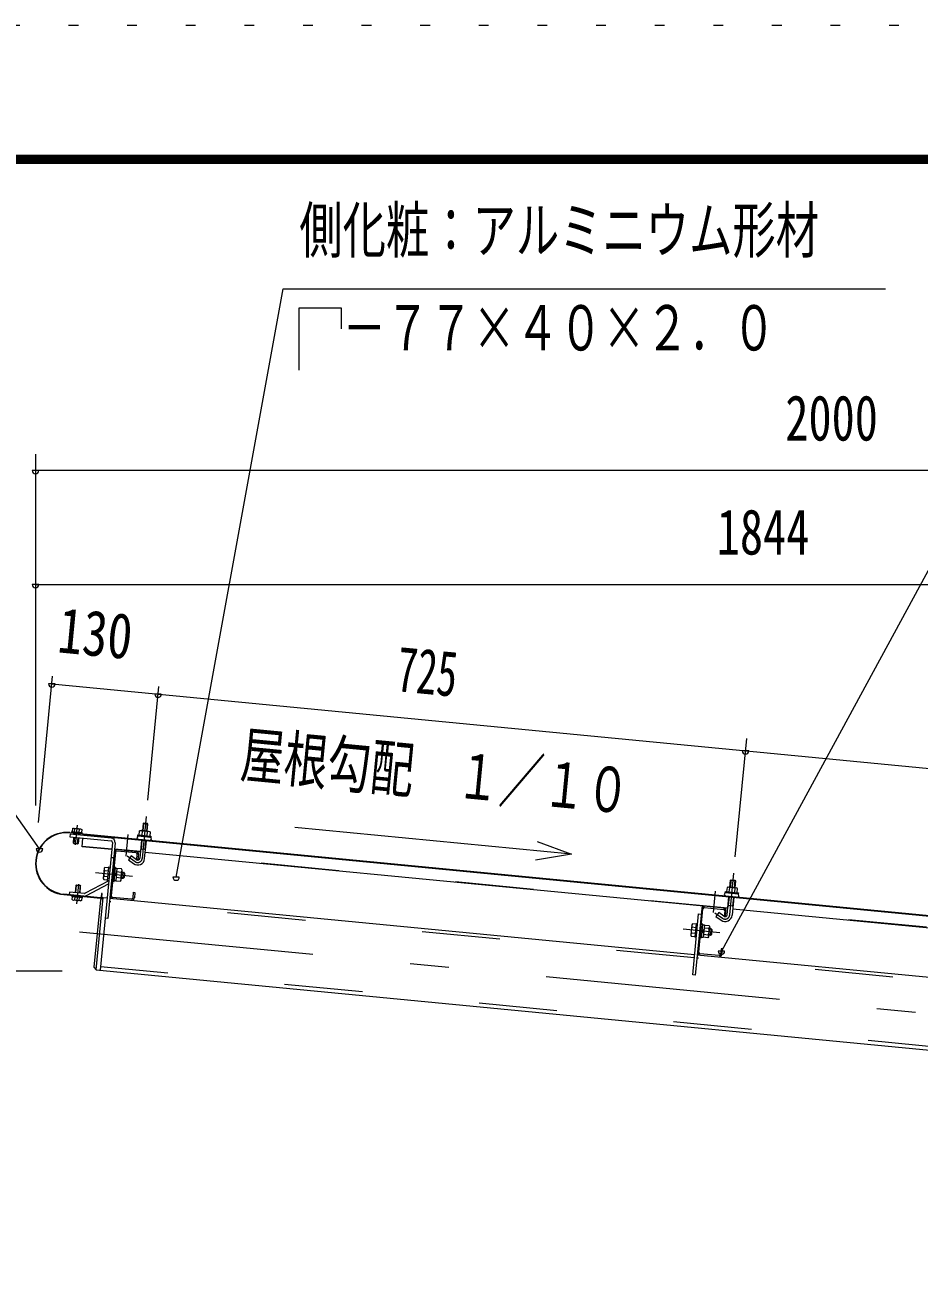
# Model space of a CAD drawing. Units: millimetres, scale not verified. Extents: x -25853 to 25864, y -10500 to 10500.
# Drawn here: x 16010 to 18756, y 6662 to 10500 of the extents above; entities that cross this region are included whole.
import ezdxf
from ezdxf.enums import TextEntityAlignment as Align

# ---------------------------------------------------------------- set-up
doc = ezdxf.new("R2010")
doc.units = ezdxf.units.MM
doc.header["$LTSCALE"] = 60
for name, pattern in [('USER2', [10, 4, -6]), ('USER3', [24, 12, -5, 2, -5]), ('USER4', [3, 0.5, -2.5])]:
    doc.linetypes.add(name, pattern=pattern)
for name, color, linetype, lineweight in [('0-6_2-02BOLD', 7, 'Continuous', 18), ('0-7_2-12HIDDEN', 3, 'USER2', 18), ('0-8_2-22CENTER', 3, 'USER3', 18), ('0-9_2-42THIN', 4, 'Continuous', 18), ('0-A_2-52DIM', 3, 'Continuous', 18), ('0-C_F-F1PAPER', 5, 'Continuous', 18), ('0-D_F-E_J_ADD', 5, 'USER4', 18)]:
    doc.layers.add(name, color=color, linetype=linetype, lineweight=lineweight)
doc.styles.add('ＭＳ ゴシック', font='')
doc.styles.get('ＭＳ ゴシック').set_extended_font_data('MS Gothic')

msp = doc.modelspace()

# ---------------------------------------------------------------- linework, layer by layer
at = {"layer": '0-6_2-02BOLD'}
for p, q in [((16155.9, 8032.84), (16155.07, 8024.14)), ((16162.25, 8023.45), (16163.09, 8032.15)), ((16176.62, 8022.08), (16177.45, 8030.78)), ((16369.97, 8025.11), (16368.75, 8012.36)), ((16372.82, 8048.23), (16387.75, 8046.8)), ((16384.9, 8010.81), (16386.13, 8023.56)), ((20070.89, 7641.83), (16147.28, 8019.63)), ((16158.65, 7988.64), (16173.58, 7987.21)), ((16161.12, 8014.65), (16161.47, 8018.26)), ((16176.4, 8016.82), (16176.06, 8013.21)), ((16188.49, 8012.01), (16188.85, 8015.62)), ((16188.72, 8014.38), (20070.77, 7640.58)), ((16278.83, 7990.26), (16241.1, 7598.44)), ((16278.82, 7990.25), (16267.77, 7875.47)), ((16367.9, 7997.13), (16362.61, 7942.23)), ((16377.54, 7940.79), (16382.83, 7995.69)), ((16274.43, 7944.59), (16282.39, 7943.83)), ((16288.01, 7960.37), (16275.16, 7826.98)), ((16364.42, 7961.05), (16284.79, 7968.71)), ((16351.1, 7958.31), (16292.37, 7963.97)), ((16358.68, 7953.56), (16357.05, 7936.64)), ((16380.24, 7968.85), (16365.31, 7970.29)), ((18168.58, 7787.32), (16379.35, 7959.61)), ((16265.42, 7871.94), (16195.34, 7834.38)), ((16264.65, 7884.74), (16252.7, 7885.9)), ((16254.5, 7904.57), (16266.45, 7903.42)), ((16284.98, 7887.19), (16290.44, 7891.69)), ((16290.92, 7896.66), (16285.46, 7892.17)), ((16303.98, 7880.96), (16289.54, 7882.35)), ((16291.34, 7901.02), (16305.78, 7899.64)), ((16310.63, 7879.7), (16312.54, 7899.6)), ((16129.05, 7830.25), (16241.53, 7819.43)), ((16241.65, 7820.67), (16129.17, 7831.5)), ((16199.12, 7827.32), (16266.63, 7863.51)), ((18172.9, 7838.64), (18174.13, 7851.39)), ((18190.29, 7849.83), (18189.06, 7837.08)), ((16163.04, 7822.95), (16162.22, 7814.26)), ((16176.58, 7812.89), (16177.41, 7821.58)), ((16270.41, 7819.4), (18066.61, 7646.45)), ((16278.76, 7822.62), (16337.49, 7816.96)), ((18096.53, 7790.24), (18155.25, 7784.58)), ((18166.77, 7768.5), (18172.05, 7823.4)), ((18184.4, 7795.13), (18169.47, 7796.57)), ((18186.98, 7821.97), (18181.7, 7767.06)), ((18078.59, 7770.87), (18086.55, 7770.1)), ((18079.32, 7653.26), (18092.16, 7786.64)), ((19972.73, 7613.6), (18183.51, 7785.89)), ((18058.66, 7730.85), (18070.61, 7729.7)), ((18089.14, 7713.46), (18094.6, 7717.96)), ((18095.07, 7722.94), (18089.62, 7718.44)), ((18109.93, 7725.91), (18095.49, 7727.3)), ((18096.39, 7736.64), (18110.84, 7735.25)), ((18116.7, 7725.88), (18114.78, 7705.98)), ((18068.81, 7711.02), (18056.86, 7712.17)), ((18087.58, 7697.29), (18083.59, 7697.67)), ((18092.72, 7698.56), (18087.74, 7699.04)), ((18093.69, 7708.62), (18108.14, 7707.24)), ((18074.57, 7645.68), (19870.76, 7472.73)), ((18141.64, 7643.24), (18082.92, 7648.89))]:
    msp.add_line(p, q, dxfattribs=at)
for points in [[(16147.4, 8020.87), (16263.62, 8009.68), (16263.5, 8008.44)], [(16155.9, 8032.84), (16158.19, 8033.89), (16182.58, 8031.56), (16184.64, 8030.1), (16183.81, 8021.4)], [(16360.66, 8013.15), (16361.89, 8025.89), (16364.18, 8026.93), (16392.17, 8024.23), (16394.21, 8022.78), (16392.99, 8010.03)], [(16385.64, 8024.86), (16387.75, 8046.8), (16386.62, 8048.16), (16374.18, 8049.36), (16372.82, 8048.23), (16370.71, 8026.31)], [(16275.1, 8003.67), (16148.68, 8015.84), (16147.91, 8007.88), (16274.33, 7995.71)], [(16175.3, 8005.24), (16173.58, 7987.21), (16170.86, 7984.96), (16160.9, 7985.92), (16158.65, 7988.64), (16160.36, 8006.68)], [(16276.72, 7968.36), (16185.14, 7977.17), (16187.73, 8004.05)], [(16286.79, 7989.49), (16264.42, 7757.19), (16256.46, 7757.96)], [(16352.27, 7937.51), (16336.4, 7948.83), (16327.69, 7936.62), (16343.56, 7925.3)], [(16357.05, 7936.64), (16353.07, 7937.02), (16354.7, 7953.94)], [(16267.35, 7912.76), (16255.4, 7913.92), (16253.38, 7911.08), (16250.36, 7879.73), (16251.8, 7876.56), (16263.75, 7875.41)], [(16267.49, 7872.55), (16263.52, 7872.93), (16267.59, 7915.24), (16271.57, 7914.86)], [(16279.44, 7871.4), (16283.42, 7871.02), (16287.5, 7913.32), (16283.52, 7913.7)], [(16287.33, 7911.58), (16292.31, 7911.1), (16288.57, 7872.28), (16283.59, 7872.75)], [(16288.64, 7873.01), (16303.08, 7871.62), (16305.1, 7874.45), (16308.12, 7905.81), (16306.68, 7908.97), (16292.24, 7910.36)], [(16307.57, 7900.08), (16312.54, 7899.6), (16315.92, 7895.51), (16314.72, 7883.07), (16310.63, 7879.7), (16305.66, 7880.18)], [(18174.86, 7852.58), (18176.97, 7874.51), (18191.91, 7873.08), (18189.79, 7851.14)], [(18176.97, 7874.51), (18178.34, 7875.64), (18190.78, 7874.44), (18191.91, 7873.08)], [(16192.5, 7833.81), (16146.65, 7838.22), (16145.88, 7830.25), (16191.73, 7825.84)], [(16178.99, 7835.11), (16181.01, 7856.4), (16166.09, 7857.82), (16164.05, 7836.55)], [(16166.09, 7857.82), (16168.81, 7860.07), (16178.76, 7859.12), (16181.01, 7856.4)], [(16245.62, 7822.8), (16246.7, 7834), (16245.46, 7834.11), (16244.38, 7822.91)], [(16341.86, 7820.56), (16343.48, 7837.48), (16347.47, 7837.1), (16345.84, 7820.18)], [(18197.14, 7836.31), (18198.37, 7849.06), (18196.32, 7850.52), (18168.33, 7853.21), (18166.04, 7852.17), (18164.82, 7839.42)], [(16184.6, 7820.9), (16183.77, 7812.2), (16181.46, 7811.15), (16157.08, 7813.48), (16155.03, 7814.94), (16155.85, 7823.64)], [(16250.01, 7821.37), (16241.83, 7814.62), (16221.91, 7607.82), (16228.66, 7599.64), (20031.57, 7233.46)], [(16228.66, 7599.64), (16250.01, 7821.37), (16262.45, 7820.17)], [(18088.18, 7787.02), (18068.58, 7583.47), (18060.62, 7584.23), (18078.59, 7770.87)], [(18156.43, 7763.79), (18140.55, 7775.11), (18131.84, 7762.9), (18147.72, 7751.58)], [(18158.85, 7780.22), (18157.22, 7763.3), (18161.21, 7762.91), (18162.84, 7779.83)], [(18071.51, 7739.04), (18059.55, 7740.19), (18057.53, 7737.36), (18054.51, 7706), (18055.95, 7702.84), (18067.91, 7701.68)], [(18071.65, 7698.82), (18067.67, 7699.21), (18071.74, 7741.51), (18075.73, 7741.13)], [(18087.58, 7697.29), (18091.66, 7739.59), (18087.67, 7739.98)], [(18091.48, 7737.85), (18096.46, 7737.37), (18092.72, 7698.56)], [(18110.84, 7735.25), (18112.28, 7732.08), (18109.26, 7700.73), (18107.24, 7697.89), (18092.8, 7699.29)], [(18109.81, 7706.45), (18114.78, 7705.98), (18118.88, 7709.35), (18120.08, 7721.79), (18116.7, 7725.88), (18111.73, 7726.36)], [(18149.99, 7646.45), (18151.62, 7663.37), (18147.63, 7663.75), (18146.01, 7646.84)]]:
    msp.add_lwpolyline(points, dxfattribs=at)
for points in [[(16185, 8021.29), (16184.61, 8017.3), (16153.5, 8020.27), (16153.88, 8024.25)], [(16356.53, 8009.53), (16356.92, 8013.5), (16396.73, 8009.67), (16396.35, 8005.69)], [(18161.07, 7839.78), (18200.89, 7835.94), (18200.5, 7831.96), (18160.69, 7835.8)], [(16186.16, 7824.77), (16185.78, 7820.79), (16154.67, 7823.75), (16155.05, 7827.73)]]:
    msp.add_lwpolyline(points, close=True, dxfattribs=at)
for centre, radius, start, end in [((16138.23, 7925.56), 95.75, 84.49997, 264.49997), ((16159.06, 8027.98), 5.79, 46.00594, 84.55217), ((16168.37, 8011.54), 21.27, 64.72084, 104.38129), ((16180.61, 8025.93), 5.79, 84.55217, 123.0836), ((16365.36, 8019.6), 7.19, 50.11574, 110.11574), ((16375.59, 7998.84), 26.87, 66.91203, 102.08795), ((16389.61, 8017.26), 7.19, 58.88425, 118.88425), ((16138.23, 7925.56), 94.5, 84.49997, 264.49997), ((16273.85, 7990.73), 5, 354.49998, 84.49997), ((16273.85, 7990.73), 13, 354.49998, 84.49997), ((16358.54, 8004.31), 5, 84.4998, 264.4998), ((16393.38, 8000.95), 5, 264.50061, 84.50061), ((16291.99, 7959.98), 8, 84.4973, 174.4973), ((16291.99, 7959.98), 4, 84.4973, 174.4973), ((16350.72, 7954.32), 4, 354.5092, 84.50122), ((16350.72, 7954.32), 8, 354.50143, 84.50122), ((16260.37, 7908.72), 7.19, 174.49905, 215.22588), ((16356.08, 7942.85), 21.56, 234.5, 354.5), ((16356.08, 7942.85), 6.57, 234.5, 354.5), ((16257.68, 7880.7), 7.19, 133.77223, 174.49905), ((16277.89, 7892.9), 26.15, 153.47365, 195.52446), ((16263.29, 7875.9), 4.5, 298.20261, 313.75566), ((16298.11, 7876.81), 7.19, 354.49905, 35.22588), ((16280.59, 7892.64), 26.15, 333.47365, 15.52446), ((16300.81, 7904.83), 7.19, 313.77223, 354.49905), ((16192.98, 7838.78), 5, 264.49997, 298.18448), ((18162.7, 7830.59), 5, 84.4998, 264.4998), ((18169.51, 7845.87), 7.19, 50.11574, 110.11574), ((18179.75, 7825.12), 26.87, 66.91203, 102.08795), ((18193.76, 7843.54), 7.19, 58.88425, 118.88425), ((18197.54, 7827.23), 5, 264.50061, 84.50061), ((16159.06, 7819.11), 5.79, 264.55217, 303.0836), ((16171.3, 7833.5), 21.27, 244.72084, 284.38129), ((16180.6, 7817.05), 5.79, 226.00594, 264.55217), ((16192.98, 7838.78), 13, 264.49997, 298.1879), ((16241.89, 7823.15), 3.75, 264.49997, 354.49997), ((16241.89, 7823.15), 2.5, 264.49997, 354.49997), ((16279.14, 7826.6), 8, 174.4973, 264.48845), ((16279.14, 7826.6), 4, 174.4973, 264.48845), ((16337.87, 7820.94), 8, 264.49953, 354.50208), ((16337.87, 7820.94), 4, 264.49953, 354.5092), ((18096.14, 7786.26), 8, 84.4973, 174.4973), ((18096.14, 7786.26), 4, 84.4973, 174.4973), ((18160.23, 7769.13), 21.56, 234.5, 354.5), ((18154.87, 7780.6), 4, 354.5092, 84.50122), ((18154.87, 7780.6), 8, 354.50143, 84.50122), ((18160.23, 7769.13), 6.57, 234.5, 354.5), ((18082.05, 7719.17), 26.15, 153.47365, 195.52446), ((18064.53, 7735), 7.19, 174.49905, 215.22588), ((18084.74, 7718.91), 26.15, 333.47365, 15.52446), ((18104.96, 7731.11), 7.19, 313.77223, 354.49905), ((18061.83, 7706.98), 7.19, 133.77223, 174.49905), ((18102.27, 7703.08), 7.19, 354.49905, 35.22588), ((18083.3, 7652.87), 8, 174.4973, 264.48845), ((18083.3, 7652.87), 4, 174.4973, 264.48845), ((18142.03, 7647.22), 8, 264.49953, 354.50208), ((18142.03, 7647.22), 4, 264.49953, 354.5092)]:
    msp.add_arc(centre, radius, start, end, dxfattribs=at)
at = {"layer": '0-7_2-12HIDDEN'}
for p, q in [((16276.83, 7969.6), (16185.26, 7978.42)), ((16364.54, 7962.29), (16284.91, 7969.95)), ((18168.69, 7788.57), (16379.47, 7960.85)), ((18065.6, 7636), (16269.4, 7808.95)), ((19972.85, 7614.85), (18183.63, 7787.13)), ((20032.57, 7243.91), (16242.11, 7608.89)), ((19869.75, 7462.27), (18073.56, 7635.23))]:
    msp.add_line(p, q, dxfattribs=at)
at = {"layer": '0-8_2-22CENTER'}
for p, q in [((16382.48, 8070.31), (16370.08, 7941.51)), ((16165.58, 7982.7), (16171.41, 8043.16)), ((16320.54, 7948.69), (16326.91, 8014.89)), ((16347.92, 7931.41), (16324, 7948.46)), ((16226.98, 7897.8), (16340.2, 7886.89)), ((18174.23, 7767.78), (18186.63, 7896.58)), ((16174.08, 7862.33), (16168.26, 7801.88)), ((18124.69, 7774.97), (18131.06, 7841.16)), ((18128.16, 7774.74), (18152.07, 7757.68)), ((16177.12, 7716.49), (20042.24, 7344.33)), ((18144.36, 7713.17), (18031.14, 7724.08))]:
    msp.add_line(p, q, dxfattribs=at)
for centre in [(16356.08, 7942.85), (18160.23, 7769.13)]:
    msp.add_arc(centre, 14.06, 234.5, 354.5, dxfattribs=at)
at = {"layer": '0-9_2-42THIN'}
for p, q in [((16374.18, 8049.36), (16371.95, 8026.19)), ((16384.4, 8024.98), (16386.63, 8048.16)), ((16162.36, 8006.49), (16160.45, 7986.46)), ((16163.47, 8018.07), (16163.12, 8014.45)), ((16171.4, 7985.41), (16173.31, 8005.43)), ((16174.07, 8013.4), (16174.42, 8017.01)), ((16369.14, 7997.01), (16366.56, 7970.17)), ((16366.56, 7970.17), (16364.87, 7965.64)), ((16305.9, 7882.67), (16313.36, 7881.95)), ((16314.8, 7896.88), (16307.33, 7897.6)), ((18178.34, 7875.64), (18176.11, 7852.46)), ((18188.55, 7851.26), (18190.78, 7874.44)), ((16166.05, 7836.35), (16168.26, 7859.63)), ((16179.21, 7858.58), (16176.99, 7835.3)), ((18118.95, 7723.15), (18111.49, 7723.87)), ((18110.05, 7708.94), (18117.51, 7708.22))]:
    msp.add_line(p, q, dxfattribs=at)
for points in [[(16379.8, 7964.2), (16379, 7968.97), (16381.58, 7995.81)], [(18169.02, 7791.92), (18170.71, 7796.44), (18173.3, 7823.28)], [(18185.74, 7822.09), (18183.15, 7795.25), (18183.95, 7790.48)]]:
    msp.add_lwpolyline(points, dxfattribs=at)
at = {"layer": '0-A_2-52DIM'}
for p, q in [((19252.54, 9689.93), (18148.67, 7656.37)), ((16042.55, 9182.47), (16042.55, 8103.74)), ((16052.55, 9132.46), (16032.55, 9132.46)), ((21042.54, 9132.46), (16042.55, 9132.46)), ((16052.55, 8782.47), (16032.55, 8782.47)), ((16042.55, 8782.47), (21042.54, 8782.47)), ((16051.7, 8051.99), (16094.92, 8500.9)), ((16102.63, 8477.09), (16082.63, 8477.09)), ((16092.63, 8477.09), (20026.93, 8098.25)), ((16387.27, 8120.08), (16420.91, 8469.51)), ((16428.62, 8445.7), (16408.62, 8445.7)), ((18191.42, 7946.36), (18226.37, 8309.3)), ((18232.78, 8271.97), (18212.78, 8271.97)), ((17688.29, 7954.21), (16838.71, 8036.01)), ((16064.5, 7970.46), (16044.5, 7970.46)), ((16484, 7884.25), (16464, 7884.25)), ((18158.67, 7656.37), (18138.67, 7656.37)), ((16124.17, 7594.92), (14565.05, 7594.92))]:
    msp.add_line(p, q, dxfattribs=at)
for points in [[(16474, 7884.25), (16802.55, 9689.93), (18652.55, 9689.93)], [(16852.55, 9439.93), (16852.55, 9631.37), (16981.33, 9631.37), (16981.33, 9566.98)], [(16054.5, 7970.46), (15402.54, 8894.93), (12802.55, 8894.93)], [(17582.92, 7993.61), (17688.29, 7954.21), (17577.33, 7935.64)]]:
    msp.add_lwpolyline(points, dxfattribs=at)
for centre in [(16042.55, 9132.46), (16042.55, 8782.47), (16092.63, 8477.09), (16418.62, 8445.7), (18222.78, 8271.97), (16054.5, 7970.46), (16474, 7884.25), (18148.67, 7656.37)]:
    msp.add_arc(centre, 10, 180, 0, dxfattribs=at)
at = {"layer": '0-C_F-F1PAPER'}
for points in [[(25363.96, -10000), (-3336.04, -10000), (-3336.04, 10100), (25363.96, 10100)], [(25361.45, -9997.5), (25361.45, 10097.5), (-3333.54, 10097.5), (-3333.54, -9997.5)], [(25358.96, -9995), (25358.96, 10095), (-3331.04, 10095), (-3331.04, -9995)], [(25356.46, -9992.5), (-3328.54, -9992.5), (-3328.54, 10092.5), (25356.46, 10092.5)], [(25353.96, -9990), (25353.96, 10090), (-3326.04, 10090), (-3326.04, -9990)], [(25351.46, -9987.5), (-3323.54, -9987.5), (-3323.54, 10087.5), (25351.46, 10087.5)], [(25348.95, -9985), (25348.95, 10085), (-3321.04, 10085), (-3321.04, -9985)], [(25346.46, -9982.5), (-3318.54, -9982.5), (-3318.54, 10082.5), (25346.46, 10082.5)], [(25343.96, -9980), (-3316.04, -9980), (-3316.04, 10080), (25343.96, 10080)], [(25341.46, -9977.5), (-3313.54, -9977.5), (-3313.54, 10077.5), (25341.46, 10077.5)], [(25338.96, -9975), (25338.96, 10075), (-3311.04, 10075), (-3311.04, -9975)]]:
    msp.add_lwpolyline(points, close=True, dxfattribs=at)
at = {"layer": '0-D_F-E_J_ADD'}
msp.add_lwpolyline([(25863.96, -10500), (-3836.04, -10500), (-3836.04, 10500), (25863.96, 10500)], close=True, dxfattribs=at)

# ---------------------------------------------------------------- texts
at = {"layer": '0-A_2-52DIM', "color": 7, "style": 'ＭＳ ゴシック'}
for s, width, p in [('側化粧：アルミニウム形材', 0.7, (16852.55, 9758.93)), ('\u3000－７７×４０×２．０', 0.7, (16852.55, 9458.93)), ('2000', 0.75, (18345.02, 9182.46)), ('1844', 0.75, (18134.5, 8832.46))]:
    msp.add_text(s, height=139.3, dxfattribs=dict(at, width=width)).set_placement(p, align=Align.BOTTOM_LEFT)
for s, width, p in [('130', 0.8, (16102.4, 8532.9)), ('725', 0.65, (17142.91, 8413.63)), ('屋根勾配\u3000１／１０', 0.7, (16664.3, 8151.14))]:
    msp.add_text(s, height=139.3, rotation=354.5, dxfattribs=dict(at, width=width)).set_placement(p, align=Align.BOTTOM_LEFT)

doc.saveas('drawing.dxf')
